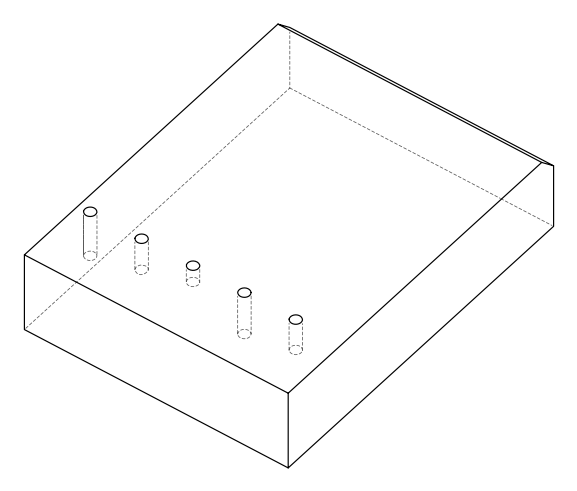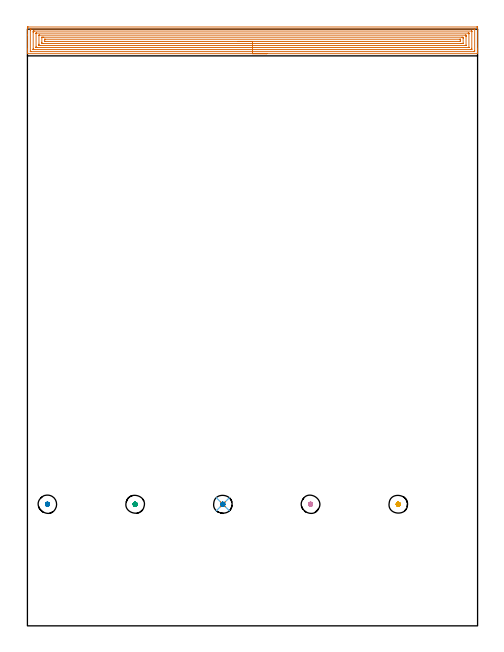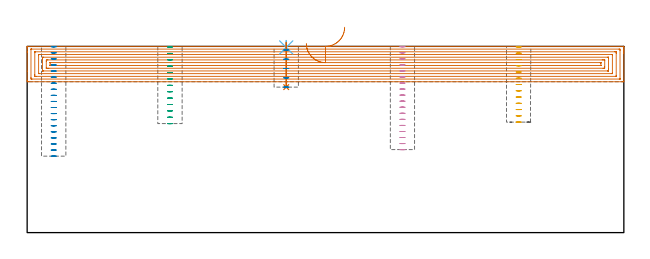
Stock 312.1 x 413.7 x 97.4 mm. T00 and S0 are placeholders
(PLAN: 8 operations, 4 tool changes, 21.4 min)
(1 AREA_MILL | FG_CHAMFER_SURFACE | UGT0205_001 | 17.77 min | 53405 mm3)
(2 MILL_BLIND_HOLE_FROM_SOLID_MATERIAL | STEP1POCKET | NXT0201_010 | Spiral | 0.99 min | 7254 mm3)
(3 MILL_BLIND_HOLE_FROM_SOLID_MATERIAL_1 | STEP1POCKET_1 | NXT0201_010 | Spiral | 0.68 min | 5119 mm3)
(4 MILL_BLIND_HOLE_FROM_SOLID_MATERIAL_2 | STEP1POCKET_3 | NXT0201_010 | Spiral | 0.94 min | 6835 mm3)
(5 MILL_BLIND_HOLE_FROM_SOLID_MATERIAL_3 | STEP1POCKET_4 | NXT0201_010 | Spiral | 0.68 min | 5000 mm3)
(6 SPOT_DRILL | STEP1POCKET_2 | NXT0321_9005460120000 | 0.03 min | 12 mm3)
(7 DRILL_BLIND_HOLE_INTO_CENTER | STEP1POCKET_2 | NXT0301_088 | 0.09 min | 2128 mm3)
(8 MILL_ROUGH_BLIND_HOLE_CONTOUR | STEP1POCKET_2 | NXT0201_010 | Spiral | 0.26 min | 564 mm3)
(TOOL UGT0205_001 | Chamfer Mill 20 x 3 x 45 deg. | D20 FL50 Z2)
(TOOL NXT0201_010 | ENDMILL 10mm [2P460-1000-NA 1630] | D10 FL30 Z6)
(TOOL NXT0321_9005460120000 | NC Spot Drill, 142deg, 12mm, Carbide, Uncoated | D12 PA142 FL30 Z2)
(TOOL NXT0301_088 | Carbide Drill 11.7mm [860.1-1170-035A1-MM 2214] | D11.7 PA140 FL55 Z2)
(OP 1 AREA_MILL)
G17 G21 G94 G90
T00 M6
G54
G17 G0 G90 X166.05 Y396.7 S1061 M3
G43 Z107.4 H0
G94 G1 X166.012 Z106.528 F250.
X165.898 Z105.663
X165.709 Z104.812
X165.447 Z103.98
X165.113 Z103.174
X164.71 Z102.4
X164.242 Z101.664
X163.71 Z100.972
X163.121 Z100.329
X162.478 Z99.739
X161.786 Z99.208
X161.05 Z98.74
X160.276 Z98.337
X159.47 Z98.003
X158.638 Z97.741
X157.786 Z97.552
X156.922 Z97.438
X156.05 Z97.4
X0.166
X0.005 Z97.391
X0.003 Y396.701 Z97.39
X0. Y397.036 Z97.064
Y397.35 Z96.749
Y398.023 Z96.072
Y399.24 Z94.857
Y399.785 Z94.31
Y409.641 Z84.456
Y414.486 Z79.612
X0.003 Y414.758 Z79.34
X0.01 Y415.192 Z78.906
X0.173 Y415.196 Z78.902
X0.617 Y415.2 Z78.9
X311.483
X311.932 Y415.196 Z78.902
X312.09 Y415.192 Z78.906
X312.1 Y415.03 Z79.067
Y400.393 Z93.702
Y399.785 Z94.31
Y399.24 Z94.857
Y398.904 Z95.192
Y398.359 Z95.737
Y398.023 Z96.072
Y397.35 Z96.749
Y397.038 Z97.062
X312.097 Y396.701 Z97.39
X311.929 Y396.7 Z97.4
X156.05
Y398.114 Z95.986
X2.404 Y398.115 Z95.985
X2.31
X2.033 Y398.121 Z95.979
X2.009 Y398.124 Z95.976
X2.005 Y398.145 Z95.955
X2.001 Y398.177 Z95.923
X2. Y398.209 Z95.891
Y398.421 Z95.679
X2.001 Y412.996 Z81.104
X2.003 Y413.391 Z80.709
X2.013 Y413.779 Z80.321
X2.404 Y413.784 Z80.316
X2.497 Y413.785 Z80.315
X309.696
X309.79
X310.067 Y413.779 Z80.321
X310.091 Y413.776 Z80.324
X310.095 Y413.755 Z80.345
X310.099 Y413.723 Z80.377
X310.1 Y413.691 Z80.409
Y413.479 Z80.621
X310.099 Y398.904 Z95.196
X310.097 Y398.509 Z95.591
X310.087 Y398.121 Z95.979
X309.696 Y398.116 Z95.984
X309.603 Y398.115 Z95.985
X156.05 Y398.114 Z95.986
Y399.529 Z94.571
X4.104
X4.035 Y399.53 Z94.57
X4.014 Y399.532 Z94.568
X4.01 Y399.534 Z94.566
X4.006 Y399.544 Z94.556
X4.003 Y399.597 Z94.503
X4.001 Y399.785 Z94.315
X4. Y399.972 Z94.128
Y411.422 Z82.678
X4.002 Y412.116 Z81.984
X4.004 Y412.299 Z81.801
X4.009 Y412.36 Z81.74
X4.062 Y412.365 Z81.735
X4.19 Y412.367 Z81.733
X4.825 Y412.371 Z81.729
X307.996
X308.065 Y412.37 Z81.73
X308.086 Y412.368 Z81.732
X308.09 Y412.366 Z81.734
X308.094 Y412.356 Z81.744
X308.097 Y412.303 Z81.797
X308.099 Y412.116 Z81.984
X308.1 Y411.928 Z82.172
Y400.478 Z93.622
X308.098 Y399.785 Z94.315
X308.096 Y399.601 Z94.499
X308.091 Y399.541 Z94.559
X308.038 Y399.536 Z94.564
X307.91 Y399.533 Z94.567
X307.275 Y399.529 Z94.571
X156.05
Y400.943 Z93.157
X6.589
X6.132 Y400.945 Z93.155
X6.03 Y400.948 Z93.152
X6.015 Y400.949 Z93.151
X6.01 Y400.963 Z93.137
X6.005 Y401.013 Z93.087
X6.002 Y401.115 Z92.985
X6. Y401.523 Z92.577
X6.001 Y410.783 Z83.317
X6.003 Y410.89 Z83.21
X6.007 Y410.943 Z83.157
X6.01 Y410.95 Z83.15
X6.02 Y410.953 Z83.147
X6.054 Y410.955 Z83.145
X6.259 Y410.957 Z83.143
X305.511
X305.968 Y410.955 Z83.145
X306.07 Y410.952 Z83.148
X306.085 Y410.951 Z83.149
X306.09 Y410.937 Z83.163
X306.095 Y410.887 Z83.213
X306.098 Y410.785 Z83.315
X306.1 Y410.377 Z83.723
X306.099 Y401.117 Z92.983
X306.097 Y401.01 Z93.09
X306.093 Y400.957 Z93.143
X306.09 Y400.95 Z93.15
X306.08 Y400.947 Z93.153
X306.046 Y400.945 Z93.155
X305.841 Y400.943 Z93.157
X156.05
Y402.357 Z91.743
X8.586
X8.444 Y402.358 Z91.742
X8.16 Y402.363 Z91.737
X8.009 Y402.367 Z91.733
X8.006 Y402.384 Z91.716
X8.004 Y402.427 Z91.673
X8. Y403.074 Z91.026
Y403.308 Z90.792
Y409.24 Z84.86
X8.002 Y409.473 Z84.627
X8.005 Y409.513 Z84.587
X8.009 Y409.531 Z84.569
X8.013 Y409.536 Z84.564
X8.089 Y409.538 Z84.562
X8.373 Y409.542 Z84.558
X8.515 Y409.543 Z84.557
X303.514
X303.656 Y409.542 Z84.558
X303.939 Y409.537 Z84.563
X304.091 Y409.533 Z84.567
X304.094 Y409.516 Z84.584
X304.096 Y409.473 Z84.627
X304.1 Y408.826 Z85.274
Y408.592 Z85.508
Y402.66 Z91.44
X304.098 Y402.427 Z91.673
X304.095 Y402.387 Z91.713
X304.091 Y402.369 Z91.731
X304.087 Y402.364 Z91.736
X304.011 Y402.362 Z91.738
X303.727 Y402.358 Z91.742
X303.585 Y402.357 Z91.743
X156.05
Y403.771 Z90.329
X10.866 Y403.772 Z90.328
X10.443 Y403.774 Z90.326
X10.03 Y403.778 Z90.322
X10.01 Y404.188 Z89.912
X10.001 Y404.624 Z89.476
X10. Y407.93 Z86.17
X10.001 Y408.039 Z86.061
X10.005 Y408.094 Z86.006
X10.009 Y408.117 Z85.983
X10.026 Y408.123 Z85.977
X10.443 Y408.127 Z85.973
X10.914 Y408.129 Z85.971
X11.337
X301.234 Y408.128 Z85.972
X301.657 Y408.126 Z85.974
X302.07 Y408.122 Z85.978
X302.09 Y407.712 Z86.388
X302.099 Y407.276 Z86.824
X302.1 Y403.97 Z90.13
X302.099 Y403.861 Z90.239
X302.095 Y403.806 Z90.294
X302.091 Y403.783 Z90.317
X302.074 Y403.777 Z90.323
X301.657 Y403.773 Z90.327
X301.186 Y403.771 Z90.329
X300.763
X156.05
Y405.185 Z88.915
X12.23 Y405.186 Z88.914
X12.111 Y405.187 Z88.913
X12.041 Y405.19 Z88.91
X12.013 Y405.192 Z88.908
X12.008 Y405.207 Z88.893
X12.004 Y405.227 Z88.873
X12.001 Y405.295 Z88.805
X12. Y406.404 Z87.696
X12.002 Y406.555 Z87.545
X12.007 Y406.675 Z87.425
X12.01 Y406.709 Z87.391
X12.014 Y406.711 Z87.389
X12.036 Y406.712 Z87.388
X12.23 Y406.714 Z87.386
X12.348 Y406.715 Z87.385
X299.87 Y406.714 Z87.386
X299.989 Y406.713 Z87.387
X300.059 Y406.71 Z87.39
X300.087 Y406.708 Z87.392
X300.092 Y406.693 Z87.407
X300.096 Y406.673 Z87.427
X300.099 Y406.605 Z87.495
X300.1 Y405.497 Z88.603
X300.098 Y405.345 Z88.755
X300.093 Y405.225 Z88.875
X300.09 Y405.191 Z88.909
X300.086 Y405.19 Z88.91
X300.064 Y405.188 Z88.912
X299.87 Y405.186 Z88.914
X299.752 Y405.185 Z88.915
X156.05
X155.178 Z88.953
X154.314 Z89.067
X153.462 Z89.255
X152.63 Z89.518
X151.824 Z89.852
X151.05 Z90.254
X150.314 Z90.723
X149.622 Z91.254
X148.979 Z91.844
X148.39 Z92.487
X147.858 Z93.179
X147.39 Z93.915
X146.987 Z94.688
X146.653 Z95.494
X146.391 Z96.326
X146.202 Z97.178
X146.088 Z98.043
X146.05 Z98.915
G0 Z107.4
M5
M2
(OP 2 MILL_BLIND_HOLE_FROM_SOLID_MATERIAL)
G17 G21 G94 G90
T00 M6
G54
G17 G0 G90 X13.9 Y84.3 S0 M3
G43 Z107.4 H1
Z97.221
G94 G3 X14.533 Y85.017 R0.638 F250.
X13.731 Y85.639 R0.717
X12.561 Y84.131 R1.35
X13.731 Y85.639 R-1.35
X13.146 Y84.885 R0.675
X13.9 Y84.3 R0.675
G0 Z94.042
G3 X14.533 Y85.017 R0.638
X13.731 Y85.639 R0.717
X12.561 Y84.131 R1.35
X13.731 Y85.639 R-1.35
X13.146 Y84.885 R0.675
X13.9 Y84.3 R0.675
G0 Z90.863
G3 X14.533 Y85.017 R0.638
X13.731 Y85.639 R0.717
X12.561 Y84.131 R1.35
X13.731 Y85.639 R-1.35
X13.146 Y84.885 R0.675
X13.9 Y84.3 R0.675
G0 Z87.684
G3 X14.533 Y85.017 R0.638
X13.731 Y85.639 R0.717
X12.561 Y84.131 R1.35
X13.731 Y85.639 R-1.35
X13.146 Y84.885 R0.675
X13.9 Y84.3 R0.675
G0 Z84.505
G3 X14.533 Y85.017 R0.638
X13.731 Y85.639 R0.717
X12.561 Y84.131 R1.35
X13.731 Y85.639 R-1.35
X13.146 Y84.885 R0.675
X13.9 Y84.3 R0.675
G0 Z81.326
G3 X14.533 Y85.017 R0.638
X13.731 Y85.639 R0.717
X12.561 Y84.131 R1.35
X13.731 Y85.639 R-1.35
X13.146 Y84.885 R0.675
X13.9 Y84.3 R0.675
G0 Z78.147
G3 X14.533 Y85.017 R0.638
X13.731 Y85.639 R0.717
X12.561 Y84.131 R1.35
X13.731 Y85.639 R-1.35
X13.146 Y84.885 R0.675
X13.9 Y84.3 R0.675
G0 Z74.968
G3 X14.533 Y85.017 R0.638
X13.731 Y85.639 R0.717
X12.561 Y84.131 R1.35
X13.731 Y85.639 R-1.35
X13.146 Y84.885 R0.675
X13.9 Y84.3 R0.675
G0 Z71.789
G3 X14.533 Y85.017 R0.638
X13.731 Y85.639 R0.717
X12.561 Y84.131 R1.35
X13.731 Y85.639 R-1.35
X13.146 Y84.885 R0.675
X13.9 Y84.3 R0.675
G0 Z68.611
G3 X14.533 Y85.017 R0.638
X13.731 Y85.639 R0.717
X12.561 Y84.131 R1.35
X13.731 Y85.639 R-1.35
X13.146 Y84.885 R0.675
X13.9 Y84.3 R0.675
G0 Z65.432
G3 X14.533 Y85.017 R0.638
X13.731 Y85.639 R0.717
X12.561 Y84.131 R1.35
X13.731 Y85.639 R-1.35
X13.146 Y84.885 R0.675
X13.9 Y84.3 R0.675
G0 Z62.253
G3 X14.533 Y85.017 R0.638
X13.731 Y85.639 R0.717
X12.561 Y84.131 R1.35
X13.731 Y85.639 R-1.35
X13.146 Y84.885 R0.675
X13.9 Y84.3 R0.675
G0 Z59.074
G3 X14.533 Y85.017 R0.638
X13.731 Y85.639 R0.717
X12.561 Y84.131 R1.35
X13.731 Y85.639 R-1.35
X13.146 Y84.885 R0.675
X13.9 Y84.3 R0.675
G0 Z55.895
G3 X14.533 Y85.017 R0.638
X13.731 Y85.639 R0.717
X12.561 Y84.131 R1.35
X13.731 Y85.639 R-1.35
X13.146 Y84.885 R0.675
X13.9 Y84.3 R0.675
G0 Z52.716
G3 X14.533 Y85.017 R0.638
X13.731 Y85.639 R0.717
X12.561 Y84.131 R1.35
X13.731 Y85.639 R-1.35
X13.146 Y84.885 R0.675
X13.9 Y84.3 R0.675
G0 Z49.537
G3 X14.533 Y85.017 R0.638
X13.731 Y85.639 R0.717
X12.561 Y84.131 R1.35
X13.731 Y85.639 R-1.35
X13.146 Y84.885 R0.675
X13.9 Y84.3 R0.675
G0 Z46.358
G3 X14.533 Y85.017 R0.638
X13.731 Y85.639 R0.717
X12.561 Y84.131 R1.35
X13.731 Y85.639 R-1.35
X13.146 Y84.885 R0.675
X13.9 Y84.3 R0.675
G0 Z43.179
G3 X14.533 Y85.017 R0.638
X13.731 Y85.639 R0.717
X12.561 Y84.131 R1.35
X13.731 Y85.639 R-1.35
X13.146 Y84.885 R0.675
X13.9 Y84.3 R0.675
G0 Z40.
G3 X14.533 Y85.017 R0.638
X13.731 Y85.639 R0.717
X12.561 Y84.131 R1.35
X13.731 Y85.639 R-1.35
X13.146 Y84.885 R0.675
X13.9 Y84.3 R0.675
G0 Z107.4
M5
M2
(OP 3 MILL_BLIND_HOLE_FROM_SOLID_MATERIAL_1)
G17 G21 G94 G90
T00 M6
G54
G17 G0 G90 X74.7 Y84.3 S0 M3
G43 Z107.4 H1
Z97.062
G94 G3 X75.333 Y85.017 R0.638 F250.
X74.531 Y85.639 R0.717
X73.361 Y84.131 R1.35
X74.531 Y85.639 R-1.35
X73.946 Y84.885 R0.675
X74.7 Y84.3 R0.675
G0 Z93.723
G3 X75.333 Y85.017 R0.638
X74.531 Y85.639 R0.717
X73.361 Y84.131 R1.35
X74.531 Y85.639 R-1.35
X73.946 Y84.885 R0.675
X74.7 Y84.3 R0.675
G0 Z90.385
G3 X75.333 Y85.017 R0.638
X74.531 Y85.639 R0.717
X73.361 Y84.131 R1.35
X74.531 Y85.639 R-1.35
X73.946 Y84.885 R0.675
X74.7 Y84.3 R0.675
G0 Z87.046
G3 X75.333 Y85.017 R0.638
X74.531 Y85.639 R0.717
X73.361 Y84.131 R1.35
X74.531 Y85.639 R-1.35
X73.946 Y84.885 R0.675
X74.7 Y84.3 R0.675
G0 Z83.708
G3 X75.333 Y85.017 R0.638
X74.531 Y85.639 R0.717
X73.361 Y84.131 R1.35
X74.531 Y85.639 R-1.35
X73.946 Y84.885 R0.675
X74.7 Y84.3 R0.675
G0 Z80.369
G3 X75.333 Y85.017 R0.638
X74.531 Y85.639 R0.717
X73.361 Y84.131 R1.35
X74.531 Y85.639 R-1.35
X73.946 Y84.885 R0.675
X74.7 Y84.3 R0.675
G0 Z77.031
G3 X75.333 Y85.017 R0.638
X74.531 Y85.639 R0.717
X73.361 Y84.131 R1.35
X74.531 Y85.639 R-1.35
X73.946 Y84.885 R0.675
X74.7 Y84.3 R0.675
G0 Z73.692
G3 X75.333 Y85.017 R0.638
X74.531 Y85.639 R0.717
X73.361 Y84.131 R1.35
X74.531 Y85.639 R-1.35
X73.946 Y84.885 R0.675
X74.7 Y84.3 R0.675
G0 Z70.354
G3 X75.333 Y85.017 R0.638
X74.531 Y85.639 R0.717
X73.361 Y84.131 R1.35
X74.531 Y85.639 R-1.35
X73.946 Y84.885 R0.675
X74.7 Y84.3 R0.675
G0 Z67.015
G3 X75.333 Y85.017 R0.638
X74.531 Y85.639 R0.717
X73.361 Y84.131 R1.35
X74.531 Y85.639 R-1.35
X73.946 Y84.885 R0.675
X74.7 Y84.3 R0.675
G0 Z63.677
G3 X75.333 Y85.017 R0.638
X74.531 Y85.639 R0.717
X73.361 Y84.131 R1.35
X74.531 Y85.639 R-1.35
X73.946 Y84.885 R0.675
X74.7 Y84.3 R0.675
G0 Z60.338
G3 X75.333 Y85.017 R0.638
X74.531 Y85.639 R0.717
X73.361 Y84.131 R1.35
X74.531 Y85.639 R-1.35
X73.946 Y84.885 R0.675
X74.7 Y84.3 R0.675
G0 Z57.
G3 X75.333 Y85.017 R0.638
X74.531 Y85.639 R0.717
X73.361 Y84.131 R1.35
X74.531 Y85.639 R-1.35
X73.946 Y84.885 R0.675
X74.7 Y84.3 R0.675
G0 Z107.4
M5
M2
(OP 4 MILL_BLIND_HOLE_FROM_SOLID_MATERIAL_2)
G17 G21 G94 G90
T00 M6
G54
G17 G0 G90 X196.3 Y84.3 S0 M3
G43 Z107.4 H1
Z97.233
G94 G3 X196.933 Y85.017 R0.638 F250.
X196.131 Y85.639 R0.717
X194.961 Y84.131 R1.35
X196.131 Y85.639 R-1.35
X195.546 Y84.885 R0.675
X196.3 Y84.3 R0.675
G0 Z94.067
G3 X196.933 Y85.017 R0.638
X196.131 Y85.639 R0.717
X194.961 Y84.131 R1.35
X196.131 Y85.639 R-1.35
X195.546 Y84.885 R0.675
X196.3 Y84.3 R0.675
G0 Z90.9
G3 X196.933 Y85.017 R0.638
X196.131 Y85.639 R0.717
X194.961 Y84.131 R1.35
X196.131 Y85.639 R-1.35
X195.546 Y84.885 R0.675
X196.3 Y84.3 R0.675
G0 Z87.733
G3 X196.933 Y85.017 R0.638
X196.131 Y85.639 R0.717
X194.961 Y84.131 R1.35
X196.131 Y85.639 R-1.35
X195.546 Y84.885 R0.675
X196.3 Y84.3 R0.675
G0 Z84.567
G3 X196.933 Y85.017 R0.638
X196.131 Y85.639 R0.717
X194.961 Y84.131 R1.35
X196.131 Y85.639 R-1.35
X195.546 Y84.885 R0.675
X196.3 Y84.3 R0.675
G0 Z81.4
G3 X196.933 Y85.017 R0.638
X196.131 Y85.639 R0.717
X194.961 Y84.131 R1.35
X196.131 Y85.639 R-1.35
X195.546 Y84.885 R0.675
X196.3 Y84.3 R0.675
G0 Z78.233
G3 X196.933 Y85.017 R0.638
X196.131 Y85.639 R0.717
X194.961 Y84.131 R1.35
X196.131 Y85.639 R-1.35
X195.546 Y84.885 R0.675
X196.3 Y84.3 R0.675
G0 Z75.067
G3 X196.933 Y85.017 R0.638
X196.131 Y85.639 R0.717
X194.961 Y84.131 R1.35
X196.131 Y85.639 R-1.35
X195.546 Y84.885 R0.675
X196.3 Y84.3 R0.675
G0 Z71.9
G3 X196.933 Y85.017 R0.638
X196.131 Y85.639 R0.717
X194.961 Y84.131 R1.35
X196.131 Y85.639 R-1.35
X195.546 Y84.885 R0.675
X196.3 Y84.3 R0.675
G0 Z68.733
G3 X196.933 Y85.017 R0.638
X196.131 Y85.639 R0.717
X194.961 Y84.131 R1.35
X196.131 Y85.639 R-1.35
X195.546 Y84.885 R0.675
X196.3 Y84.3 R0.675
G0 Z65.567
G3 X196.933 Y85.017 R0.638
X196.131 Y85.639 R0.717
X194.961 Y84.131 R1.35
X196.131 Y85.639 R-1.35
X195.546 Y84.885 R0.675
X196.3 Y84.3 R0.675
G0 Z62.4
G3 X196.933 Y85.017 R0.638
X196.131 Y85.639 R0.717
X194.961 Y84.131 R1.35
X196.131 Y85.639 R-1.35
X195.546 Y84.885 R0.675
X196.3 Y84.3 R0.675
G0 Z59.233
G3 X196.933 Y85.017 R0.638
X196.131 Y85.639 R0.717
X194.961 Y84.131 R1.35
X196.131 Y85.639 R-1.35
X195.546 Y84.885 R0.675
X196.3 Y84.3 R0.675
G0 Z56.067
G3 X196.933 Y85.017 R0.638
X196.131 Y85.639 R0.717
X194.961 Y84.131 R1.35
X196.131 Y85.639 R-1.35
X195.546 Y84.885 R0.675
X196.3 Y84.3 R0.675
G0 Z52.9
G3 X196.933 Y85.017 R0.638
X196.131 Y85.639 R0.717
X194.961 Y84.131 R1.35
X196.131 Y85.639 R-1.35
X195.546 Y84.885 R0.675
X196.3 Y84.3 R0.675
G0 Z49.733
G3 X196.933 Y85.017 R0.638
X196.131 Y85.639 R0.717
X194.961 Y84.131 R1.35
X196.131 Y85.639 R-1.35
X195.546 Y84.885 R0.675
X196.3 Y84.3 R0.675
G0 Z46.567
G3 X196.933 Y85.017 R0.638
X196.131 Y85.639 R0.717
X194.961 Y84.131 R1.35
X196.131 Y85.639 R-1.35
X195.546 Y84.885 R0.675
X196.3 Y84.3 R0.675
G0 Z43.4
G3 X196.933 Y85.017 R0.638
X196.131 Y85.639 R0.717
X194.961 Y84.131 R1.35
X196.131 Y85.639 R-1.35
X195.546 Y84.885 R0.675
X196.3 Y84.3 R0.675
G0 Z107.4
M5
M2
(OP 5 MILL_BLIND_HOLE_FROM_SOLID_MATERIAL_3)
G17 G21 G94 G90
T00 M6
G54
G17 G0 G90 X257.1 Y84.3 S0 M3
G43 Z107.4 H1
Z97.123
G94 G3 X257.733 Y85.017 R0.638 F250.
X256.931 Y85.639 R0.717
X255.761 Y84.131 R1.35
X256.931 Y85.639 R-1.35
X256.346 Y84.885 R0.675
X257.1 Y84.3 R0.675
G0 Z93.846
G3 X257.733 Y85.017 R0.638
X256.931 Y85.639 R0.717
X255.761 Y84.131 R1.35
X256.931 Y85.639 R-1.35
X256.346 Y84.885 R0.675
X257.1 Y84.3 R0.675
G0 Z90.569
G3 X257.733 Y85.017 R0.638
X256.931 Y85.639 R0.717
X255.761 Y84.131 R1.35
X256.931 Y85.639 R-1.35
X256.346 Y84.885 R0.675
X257.1 Y84.3 R0.675
G0 Z87.292
G3 X257.733 Y85.017 R0.638
X256.931 Y85.639 R0.717
X255.761 Y84.131 R1.35
X256.931 Y85.639 R-1.35
X256.346 Y84.885 R0.675
X257.1 Y84.3 R0.675
G0 Z84.015
G3 X257.733 Y85.017 R0.638
X256.931 Y85.639 R0.717
X255.761 Y84.131 R1.35
X256.931 Y85.639 R-1.35
X256.346 Y84.885 R0.675
X257.1 Y84.3 R0.675
G0 Z80.738
G3 X257.733 Y85.017 R0.638
X256.931 Y85.639 R0.717
X255.761 Y84.131 R1.35
X256.931 Y85.639 R-1.35
X256.346 Y84.885 R0.675
X257.1 Y84.3 R0.675
G0 Z77.462
G3 X257.733 Y85.017 R0.638
X256.931 Y85.639 R0.717
X255.761 Y84.131 R1.35
X256.931 Y85.639 R-1.35
X256.346 Y84.885 R0.675
X257.1 Y84.3 R0.675
G0 Z74.185
G3 X257.733 Y85.017 R0.638
X256.931 Y85.639 R0.717
X255.761 Y84.131 R1.35
X256.931 Y85.639 R-1.35
X256.346 Y84.885 R0.675
X257.1 Y84.3 R0.675
G0 Z70.908
G3 X257.733 Y85.017 R0.638
X256.931 Y85.639 R0.717
X255.761 Y84.131 R1.35
X256.931 Y85.639 R-1.35
X256.346 Y84.885 R0.675
X257.1 Y84.3 R0.675
G0 Z67.631
G3 X257.733 Y85.017 R0.638
X256.931 Y85.639 R0.717
X255.761 Y84.131 R1.35
X256.931 Y85.639 R-1.35
X256.346 Y84.885 R0.675
X257.1 Y84.3 R0.675
G0 Z64.354
G3 X257.733 Y85.017 R0.638
X256.931 Y85.639 R0.717
X255.761 Y84.131 R1.35
X256.931 Y85.639 R-1.35
X256.346 Y84.885 R0.675
X257.1 Y84.3 R0.675
G0 Z61.077
G3 X257.733 Y85.017 R0.638
X256.931 Y85.639 R0.717
X255.761 Y84.131 R1.35
X256.931 Y85.639 R-1.35
X256.346 Y84.885 R0.675
X257.1 Y84.3 R0.675
G0 Z57.8
G3 X257.733 Y85.017 R0.638
X256.931 Y85.639 R0.717
X255.761 Y84.131 R1.35
X256.931 Y85.639 R-1.35
X256.346 Y84.885 R0.675
X257.1 Y84.3 R0.675
G0 Z107.4
M5
M2
(OP 6 SPOT_DRILL)
G17 G21 G94 G90
T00 M6
G54
G17 G0 G90 X135.5 Y84.3 S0 M3
G43 Z107.4 H0
G94 G81 G98 Z96.853 F250. R100.4
G80
M5
M2
(OP 7 DRILL_BLIND_HOLE_INTO_CENTER)
G17 G21 G94 G90
T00 M6
G54
G17 G0 G90 X135.5 Y84.3 S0 M3
G43 Z107.4 H1
G94 G81 G98 Z76.1 F250. R99.4
G80
M5
M2
(OP 8 MILL_ROUGH_BLIND_HOLE_CONTOUR)
G17 G21 G94 G90
T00 M6
G54
G17 G0 G90 X135.5 Y84.3 S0 M3
G43 Z107.4 H1
Z95.54
G94 G3 X136.133 Y85.017 R0.638 F250.
X135.331 Y85.639 R0.717
X134.161 Y84.131 R1.35
X135.331 Y85.639 R-1.35
X134.746 Y84.885 R0.675
X135.5 Y84.3 R0.675
G0 Z90.68
G3 X136.133 Y85.017 R0.638
X135.331 Y85.639 R0.717
X134.161 Y84.131 R1.35
X135.331 Y85.639 R-1.35
X134.746 Y84.885 R0.675
X135.5 Y84.3 R0.675
G0 Z85.82
G3 X136.133 Y85.017 R0.638
X135.331 Y85.639 R0.717
X134.161 Y84.131 R1.35
X135.331 Y85.639 R-1.35
X134.746 Y84.885 R0.675
X135.5 Y84.3 R0.675
G0 Z80.96
G3 X136.133 Y85.017 R0.638
X135.331 Y85.639 R0.717
X134.161 Y84.131 R1.35
X135.331 Y85.639 R-1.35
X134.746 Y84.885 R0.675
X135.5 Y84.3 R0.675
G0 Z76.1
G3 X136.133 Y85.017 R0.638
X135.331 Y85.639 R0.717
X134.161 Y84.131 R1.35
X135.331 Y85.639 R-1.35
X134.746 Y84.885 R0.675
X135.5 Y84.3 R0.675
G0 Z107.4
M5
M2
